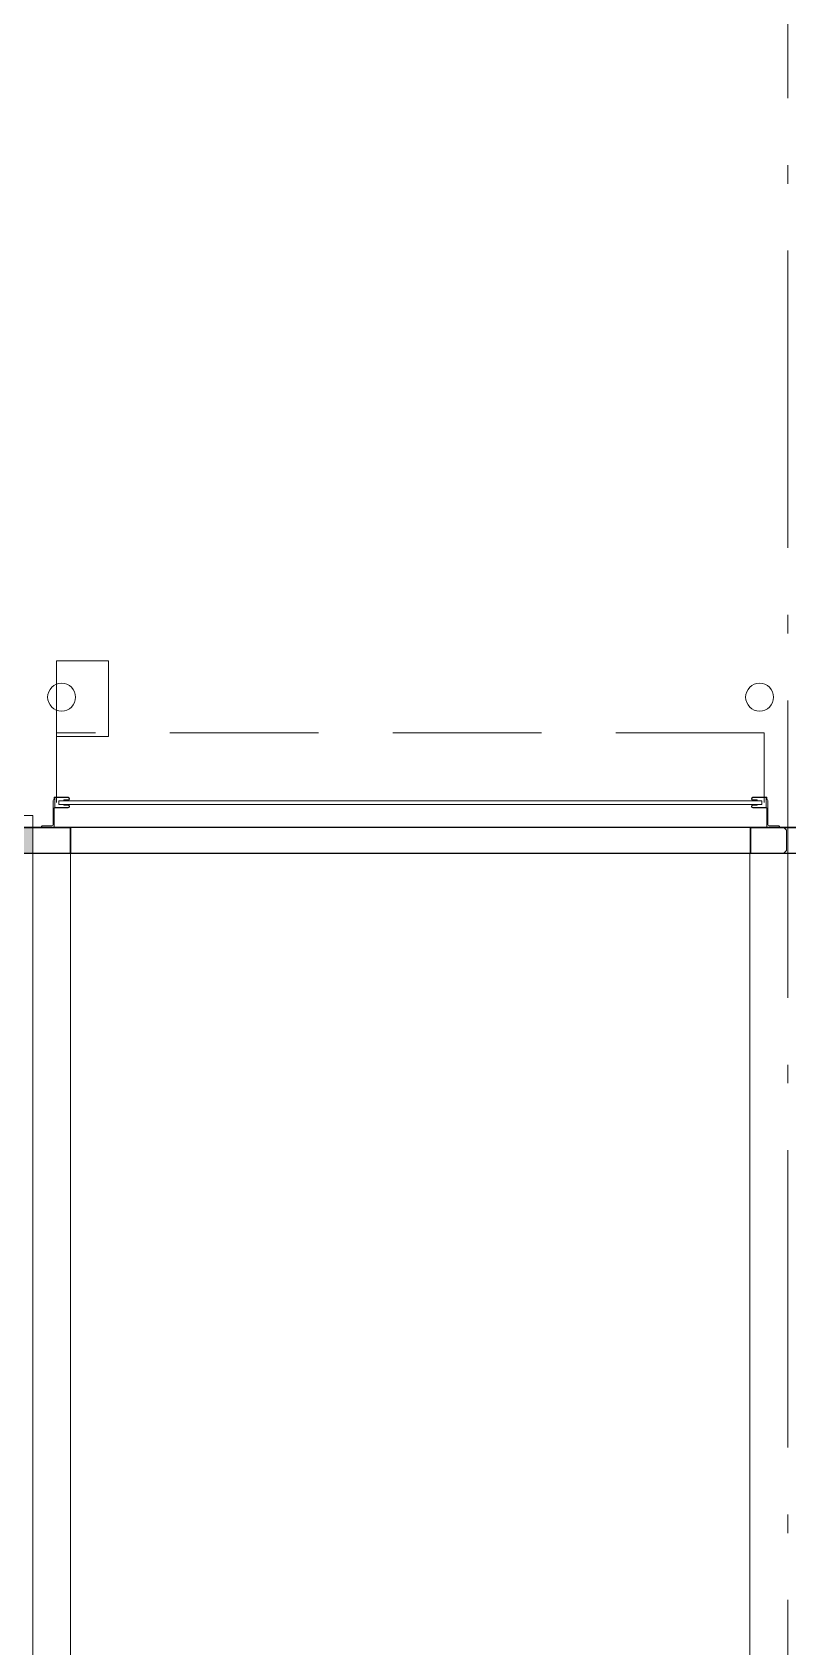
# Model space of a CAD drawing. Header units: metres. Extents: x -55 to 260, y -121 to 64.
# Drawn here: x 166.62 to 170.69, y -65.23 to -56.54 of the extents above; entities that cross this region are included whole.
import ezdxf

# ---------------------------------------------------------------- set-up
doc = ezdxf.new("R2010")
doc.units = ezdxf.units.M
doc.linetypes.add('01_Grid', pattern=[2.32, 1.6, -0.36, 0, -0.36])
doc.linetypes.add('04_Proyection', pattern=[1.2, 0.8, -0.4])
for name, color, linetype, lineweight in [('0-1', 7, 'Continuous', 5), ('03EJES-1', 1, '01_Grid', 5), ('06MUR-1', 253, 'Continuous', 5), ('06MUR-2', 53, 'Continuous', 25), ('06MUREXT-1', 9, 'Continuous', 15), ('06MUREXT-2', 133, 'Continuous', 5), ('11PUER-1', 253, 'Continuous', 5), ('11PUER-3', 133, '04_Proyection', 5), ('17EQAGUA-1', 253, 'Continuous', 5), ('46BANQ-1', 253, 'Continuous', 5), ('70LINEA-1', 254, 'Continuous', 5), ('70LINEA-3', 213, 'Continuous', 9), ('70LINEA-4', 253, '04_Proyection', 5), ('70LINEA-5', 43, 'Continuous', 13), ('70LINEA_0_25-1', 9, 'Continuous', 15)]:
    doc.layers.add(name, color=color, linetype=linetype, lineweight=lineweight)
pattern_1 = [(50, (0, 0), (2.914806, -0.25534), [0.3048, -3.353]), (355, (0, 0), (-0.5639, 3.05678), [0.24384, -2.682]), (100.451, (0.243, -0.0213), (2.35075, 2.801895), [0.25904, -2.849]), (46.184, (0, 0.8128), (4.336665, -0.672795), [0.4572, -5.029]), (96.636, (0.3614, 0.7567), (3.798005, 3.95842), [0.38856, -4.274]), (351.184, (0, 0.813), (3.79858, 3.95859), [0.36576, -4.023]), (21, (0.4064, 0.6096), (2.425556, -1.63645), [0.3048, -3.353]), (326, (0.4064, 0.6096), (0.98876, 2.946903), [0.24384, -2.682]), (71.451, (0.6086, 0.4733), (3.414398, 1.310927), [0.25904, -2.849]), (37.5, (0, 0), (0.049559, 1.352701), [0.13411, -2.516, 0.13411, -2.589, -2.692]), (37.5, (0, 0), (0.049559, 1.352701), [-5.373, 0.13411, -2.558]), (7.5, (0, 0), (1.068881, 1.603233), [0.13411, -1.418, 0.13411, -2.455, -1.026]), (7.5, (0, 0), (1.068881, 1.603233), [-4.141, 0.13411, -0.89205]), (327.5, (-0.9063, 0), (2.1693145, -0.091976), [0.13411, -0.88189, 0.13411, -3.036, -4.206]), (327.5, (-0.9063, 0), (2.1693145, -0.091976), [-4.186, 0.13411, -4.072]), (317.5, (-1.313, 0), (2.370307, 0.40642), [0.13411, -1.187, 0.13411, -1.971, -2.987]), (317.5, (-1.313, 0), (2.370307, 0.40642), [-3.426, 0.13411, -2.853])]

# ---------------------------------------------------------------- blocks, each defined once
blk = doc.blocks.new('Roll Up - 12_x14_-7620177-A1 _ A700')
at = {"layer": '11PUER-1'}
for p, q in [((-0.2413, 0.139), (-0.3112, 0.139)), ((-0.3067, 0.1326), (-0.254, 0.1326)), ((-0.2476, 0.1263), (-0.2476, -0.0049)), ((-0.2413, 0.0355), (-0.2413, 0.139)), ((3.664, 0.139), (3.5941, 0.139)), ((3.5941, 0.139), (3.5941, 0.0355)), ((3.6004, -0.0049), (3.6004, 0.1263)), ((3.6068, 0.1326), (3.6595, 0.1326)), ((-0.1671, 0.0355), (-0.2413, 0.0355)), ((-0.2389, -0.0198), (-0.2389, 0.0331)), ((-0.2389, 0.0331), (-0.1671, 0.0331)), ((-0.1671, 0.0212), (-0.1893, 0.0212)), ((-0.1893, 0.0212), (-0.1893, 0.0189)), ((-0.1893, 0.0189), (-0.1893, 0.0212)), ((-0.1893, 0.0212), (-0.1671, 0.0212)), ((-0.1893, 0.0189), (-0.1671, 0.0189)), ((-0.1671, 0.0189), (-0.1893, 0.0189)), ((3.5941, 0.0355), (3.5199, 0.0355)), ((3.5199, 0.0331), (3.5917, 0.0331)), ((3.5421, 0.0212), (3.5199, 0.0212)), ((3.5199, 0.0212), (3.5421, 0.0212)), ((3.5199, 0.0189), (3.5421, 0.0189)), ((3.5421, 0.0189), (3.5199, 0.0189)), ((3.5421, 0.0189), (3.5421, 0.0212)), ((3.5421, 0.0212), (3.5421, 0.0189)), ((3.5917, 0.0331), (3.5917, -0.0198)), ((-0.2413, -0.0103), (-0.2413, -0.0222)), ((-0.2413, -0.0222), (-0.2413, -0.0103)), ((-0.2413, -0.0222), (-0.1671, -0.0222)), ((-0.1671, -0.0198), (-0.2389, -0.0198)), ((-0.1671, -0.0055), (-0.1893, -0.0055)), ((-0.1893, -0.0055), (-0.1893, -0.0079)), ((-0.1893, -0.0079), (-0.1893, -0.0055)), ((-0.1893, -0.0055), (-0.1671, -0.0055)), ((-0.1893, -0.0079), (-0.1671, -0.0079)), ((-0.1671, -0.0079), (-0.1893, -0.0079)), ((3.5421, -0.0055), (3.5199, -0.0055)), ((3.5199, -0.0055), (3.5421, -0.0055)), ((3.5199, -0.0079), (3.5421, -0.0079)), ((3.5421, -0.0079), (3.5199, -0.0079)), ((3.5917, -0.0198), (3.5199, -0.0198)), ((3.5199, -0.0222), (3.5941, -0.0222)), ((3.5421, -0.0079), (3.5421, -0.0055)), ((3.5421, -0.0055), (3.5421, -0.0079)), ((3.5941, -0.0222), (3.5941, -0.0103)), ((3.5941, -0.0103), (3.5941, -0.0222))]:
    blk.add_line(p, q, dxfattribs=at)
for centre, radius, start, end in [((-0.3051, 0.1385), 0.00608, 175.47308, 255.03502), ((-0.254, 0.1263), 0.00636, 0, 90), ((-0.254, 0.1263), 0.00636, 0, 90), ((3.6068, 0.1263), 0.00636, 90, 180), ((3.6068, 0.1263), 0.00636, 90, 180), ((3.6579, 0.1385), 0.00608, 284.96498, 4.52692), ((-0.1671, 0.0272), 0.00833, 270, 90), ((-0.1671, 0.0272), 0.00833, 270, 90), ((-0.1671, 0.0272), 0.00595, 270, 90), ((-0.1671, 0.0272), 0.00595, 270, 90), ((3.5199, 0.0272), 0.00833, 90, 270), ((3.5199, 0.0272), 0.00833, 90, 270), ((3.5199, 0.0272), 0.00595, 90, 270), ((3.5199, 0.0272), 0.00595, 90, 270), ((-0.2413, -0.0038), 0.00642, 189.18017, 270), ((-0.1671, -0.0138), 0.00833, 270, 90), ((-0.1671, -0.0138), 0.00833, 270, 90), ((-0.1671, -0.0138), 0.00595, 270, 90), ((-0.1671, -0.0138), 0.00595, 270, 90), ((3.5199, -0.0138), 0.00833, 90, 270), ((3.5199, -0.0138), 0.00833, 90, 270), ((3.5199, -0.0138), 0.00595, 90, 270), ((3.5199, -0.0138), 0.00595, 90, 270), ((3.5941, -0.0038), 0.00642, 270, 350.81983)]:
    blk.add_arc(centre, radius, start, end, dxfattribs=at)
at = {"layer": '11PUER-3'}
for p, q in [((-0.1524, 0.2807), (3.5052, 0.2807)), ((-0.1524, 0.139), (3.5052, 0.139))]:
    blk.add_line(p, q, dxfattribs=at)
at = {"layer": '70LINEA-4'}
for p, q in [((-0.2286, 0.0067), (-0.2286, -0.369)), ((3.5814, -0.369), (3.5814, 0.0067)), ((-0.2286, -0.369), (3.5814, -0.369)), ((3.302, -0.349), (3.302, -0.7554)), ((3.5814, -0.349), (3.302, -0.349)), ((3.5814, -0.7554), (3.5814, -0.349)), ((3.302, -0.7554), (3.5814, -0.7554))]:
    blk.add_line(p, q, dxfattribs=at)
at = {"layer": '70LINEA-5'}
for p, q in [((3.5691, 0.0166), (-0.2159, 0.0166)), ((-0.2159, 0.0166), (-0.2159, -0.0032)), ((3.5691, -0.0032), (3.5691, 0.0166)), ((-0.2159, -0.0032), (3.5691, -0.0032))]:
    blk.add_line(p, q, dxfattribs=at)
blk = doc.blocks.new('Site - Round Bollard - 0_15m Diameter-V2-A1 _ A700')
at = {"layer": '17EQAGUA-1'}
for start, end in [(360, 180), (360, 180), (180, 360), (180, 0)]:
    blk.add_arc((0.0012, -0.075), 0.075, start, end, dxfattribs=at)
blk = doc.blocks.new('22011_AR_rvt-1-A1 _ A700')
at = {"layer": '06MUR-1'}
h = blk.add_hatch(dxfattribs=at)
h.set_pattern_fill('FP_1', color=256, style=0, pattern_type=2)
h.set_pattern_definition(pattern_1)
h.paths.add_polyline_path([(158.334, -60.959), (159.1564, -60.959), (159.1564, -60.8193), (157.8356, -60.8193), (157.8356, -60.959)])
h.paths.add_polyline_path([(161.8996, -60.959), (163.2194, -60.959), (163.2194, -60.8193), (161.8996, -60.8193), (161.8996, -60.8247)])
h.paths.add_polyline_path([(166.624, -60.959), (166.624, -60.8193), (165.9646, -60.8193), (165.9646, -60.959), (166.0372, -60.959)])
h.paths.add_polyline_path([(151.0284, -60.959), (151.0284, -60.8193), (149.7076, -60.8193), (149.7076, -60.959)])
h.paths.add_polyline_path([(145.6436, -60.959), (146.9644, -60.959), (146.9644, -60.8193), (145.6436, -60.8193), (145.6436, -60.891)])
h.paths.add_polyline_path([(153.7716, -60.959), (155.0924, -60.959), (155.0924, -60.8193), (153.7716, -60.8193), (153.7716, -60.8578)])
h.paths.add_polyline_path([(142.9004, -60.959), (142.9004, -60.8193), (141.5796, -60.8193), (141.5796, -60.959)])
h.paths.add_polyline_path([(137.5156, -60.959), (138.8364, -60.959), (138.8364, -60.8193), (137.5156, -60.8193), (137.5156, -60.9241)])
h.paths.add_polyline_path([(130.6027, -60.959), (130.7084, -60.959), (130.7084, -60.8193), (128.6542, -60.8193), (128.6542, -60.959), (129.062, -60.959)])
h.paths.add_polyline_path([(133.4516, -60.959), (134.7724, -60.959), (134.7724, -60.8193), (133.4516, -60.8193), (133.4516, -60.9407)])
h.paths.add_polyline_path([(127.3778, -60.959), (127.3778, -60.8193), (125.3236, -60.8229), (125.3236, -60.959), (125.9808, -60.959)])
h.paths.add_polyline_path([(117.1956, -60.959), (118.5164, -60.959), (118.5164, -60.8193), (117.1956, -60.8193), (117.1956, -60.9409)])
h.paths.add_polyline_path([(122.5804, -60.959), (122.5804, -60.8193), (121.2596, -60.8193), (121.2596, -60.959), (121.3589, -60.959)])
h.paths.add_polyline_path([(114.4524, -60.959), (114.4524, -60.8193), (113.1316, -60.8193), (113.1316, -60.959)])
h.paths.add_polyline_path([(109.0676, -60.959), (110.3884, -60.959), (110.3884, -60.8193), (109.0676, -60.8193), (109.0676, -60.9265)])
h.paths.add_polyline_path([(105.0036, -60.959), (106.3244, -60.959), (106.3244, -60.8193), (105.0036, -60.8193), (105.0036, -60.9193)])
h.paths.add_polyline_path([(100.9396, -60.959), (102.2604, -60.959), (102.2604, -60.8193), (100.9396, -60.8193), (100.9396, -60.9121)])
h.paths.add_polyline_path([(98.1964, -60.959), (98.1964, -60.8193), (96.8756, -60.8193), (96.8756, -60.959)])
h.paths.add_polyline_path([(90.0684, -60.959), (90.0684, -60.8193), (88.7476, -60.8193), (88.7476, -60.959), (89.0056, -60.959)])
h.paths.add_polyline_path([(93.6275, -60.959), (94.1324, -60.959), (94.1324, -60.8193), (92.8116, -60.8193), (92.8116, -60.959)])
h.paths.add_polyline_path([(85.9244, -60.959), (86.0044, -60.959), (86.0044, -60.8193), (85.1408, -60.8193), (85.1408, -60.959)])
h.paths.add_polyline_path([(80.6196, -60.959), (81.4832, -60.959), (81.4832, -60.8193), (80.6196, -60.8193), (80.6196, -60.9198)])
h.paths.add_polyline_path([(77.8764, -60.959), (77.8764, -60.8193), (75.8222, -60.8193), (75.8222, -60.959), (76.6806, -60.959)])
h.paths.add_polyline_path([(69.7484, -60.959), (69.7484, -60.8193), (68.4276, -60.8193), (68.4276, -60.959)])
h.paths.add_polyline_path([(74.5458, -60.959), (74.5458, -60.8193), (72.4916, -60.8193), (72.4916, -60.959), (73.5993, -60.959)])
h.paths.add_polyline_path([(61.2743, -60.959), (61.6204, -60.959), (61.6204, -60.8193), (60.2996, -60.8193), (60.2996, -60.959)])
h.paths.add_polyline_path([(56.2356, -60.959), (57.5564, -60.959), (57.5564, -60.8193), (56.2356, -60.8193), (56.2356, -60.9126)])
h.paths.add_polyline_path([(64.3636, -60.959), (65.6844, -60.959), (65.6844, -60.8193), (64.3636, -60.8193), (64.3636, -60.9022)])
h.paths.add_polyline_path([(49.4284, -60.959), (49.4284, -60.8193), (48.1076, -60.8193), (48.1076, -60.959), (48.9492, -60.959)])
h.paths.add_polyline_path([(44.0436, -60.959), (45.3644, -60.959), (45.3644, -60.8193), (44.0436, -60.8193), (44.0436, -60.9282)])
h.paths.add_polyline_path([(52.1716, -60.959), (53.4924, -60.959), (53.4924, -60.8193), (52.1716, -60.8193), (52.1716, -60.9178)])
h.paths.add_polyline_path([(41.3004, -60.959), (41.3004, -60.8193), (39.9796, -60.8193), (39.9796, -60.959), (41.2461, -60.959)])
h.paths.add_polyline_path([(31.8516, -60.959), (33.1724, -60.959), (33.1724, -60.8193), (31.8516, -60.8193), (31.8516, -60.9438)])
h.paths.add_polyline_path([(36.6242, -60.959), (37.2364, -60.959), (37.2364, -60.8193), (35.9156, -60.8193), (35.9156, -60.959)])
h.paths.add_polyline_path([(28.921, -60.959), (29.1084, -60.959), (29.1084, -60.8193), (27.7876, -60.8193), (27.7876, -60.959)])
h.paths.add_polyline_path([(19.6772, -60.959), (20.9804, -60.9577), (20.9804, -60.8193), (19.6606, -60.8193), (19.6606, -60.959)])
h.paths.add_polyline_path([(24.2991, -60.959), (25.0444, -60.959), (25.0444, -60.8193), (23.7236, -60.8193), (23.7236, -60.959)])
h.paths.add_polyline_path([(16.9154, -60.959), (16.9154, -60.8193), (16.256, -60.8193), (16.256, -60.959), (16.596, -60.959)])
h = blk.add_hatch(dxfattribs=at)
h.set_pattern_fill('FP_1', color=256, style=0, pattern_type=2)
h.set_pattern_definition(pattern_1)
h.paths.add_polyline_path([(192.8522, -60.959), (192.8522, -60.9028), (192.8839, -60.9028), (192.8839, -60.959), (193.5062, -60.959), (193.5062, -60.9028), (193.538, -60.9028), (193.538, -60.959), (194.9303, -60.959), (194.9303, -60.8193), (174.3742, -60.8193), (174.3742, -60.959), (192.2279, -60.959)])
h.paths.add_polyline_path([(170.7906, -60.959), (173.0978, -60.959), (173.0978, -60.8193), (170.4868, -60.8193), (170.4868, -60.959), (170.6591, -60.959)])
h.paths.add_polyline_path([(166.8272, -60.959), (166.8272, -60.8193), (166.624, -60.8193), (166.624, -60.959), (166.8075, -60.959)])
h = blk.add_hatch(dxfattribs=at)
h.set_pattern_fill('FP_1', color=256, style=0, pattern_type=2)
h.set_pattern_definition(pattern_1)
h.paths.add_polyline_path([(170.4858, -60.96), (170.4868, -60.959), (170.4858, -60.8183)])
h.paths.add_polyline_path([(166.8282, -60.96), (166.8272, -60.959), (166.8075, -60.96)])
h = blk.add_hatch(dxfattribs=at)
h.set_pattern_fill('FP_1', color=256, style=0, pattern_type=2)
h.set_pattern_definition(pattern_1)
h.paths.add_polyline_path([(194.9303, -60.8193), (194.9303, -60.8183), (193.7685, -60.8193)])
h.paths.add_polyline_path([(166.8272, -60.8193), (166.8272, -60.8183), (166.8075, -60.8193)])
at = {"layer": '06MUR-2'}
for p, q in [((165.9646, -60.8193), (166.624, -60.8193)), ((166.624, -60.8193), (166.8272, -60.8193)), ((166.8272, -60.8193), (166.8272, -60.8183)), ((166.8272, -60.959), (166.8272, -60.8193)), ((170.4868, -60.8183), (170.4868, -60.8193)), ((170.4868, -60.8193), (170.4868, -60.959)), ((170.4868, -60.8193), (170.7906, -60.8193)), ((165.9646, -60.959), (166.624, -60.959)), ((166.624, -60.959), (166.8272, -60.959)), ((170.4868, -60.959), (170.7906, -60.959))]:
    blk.add_line(p, q, dxfattribs=at)
at = {"layer": '06MUREXT-1'}
for p, q in [((166.624, -60.8183), (166.1224, -60.8183)), ((166.6695, -60.8183), (166.624, -60.8183)), ((166.8282, -60.8183), (166.7393, -60.8183)), ((166.8282, -60.96), (166.8282, -60.8183)), ((170.5747, -60.8183), (170.4858, -60.8183)), ((170.4858, -60.8183), (170.4858, -60.96)), ((173.0988, -60.8183), (170.6446, -60.8183)), ((166.243, -60.96), (166.624, -60.96)), ((166.624, -60.96), (166.8282, -60.96)), ((170.4858, -60.96), (173.0988, -60.96))]:
    blk.add_line(p, q, dxfattribs=at)
at = {"layer": '06MUREXT-2'}
for p, q in [((166.8282, -60.8183), (170.4858, -60.8183)), ((166.624, -75.9596), (166.624, -60.96)), ((166.8272, -60.96), (166.8272, -75.9596)), ((170.4848, -60.96), (166.8282, -60.96)), ((170.4848, -75.9596), (170.4848, -60.96))]:
    blk.add_line(p, q, dxfattribs=at)
at = {"layer": '46BANQ-1'}
for p, q in [((166.8272, -60.8183), (170.4868, -60.8183)), ((166.8282, -60.96), (170.4848, -60.96))]:
    blk.add_line(p, q, dxfattribs=at)
at = {"layer": '70LINEA-1'}
for p, q in [((166.0588, -60.7558), (166.624, -60.7558)), ((166.624, -60.7558), (166.624, -60.8183))]:
    blk.add_line(p, q, dxfattribs=at)
at = {"layer": '70LINEA-3'}
for p, q in [((166.8282, -60.8183), (170.4858, -60.8183)), ((166.8282, -60.8193), (170.4858, -60.8193)), ((170.4858, -60.8193), (166.8282, -60.8193)), ((170.4858, -60.959), (166.8282, -60.959)), ((166.8282, -60.959), (170.4858, -60.959)), ((170.4848, -60.96), (166.8282, -60.96))]:
    blk.add_line(p, q, dxfattribs=at)
at = {"layer": '70LINEA_0_25-1'}
for p, q in [((166.8282, -60.8193), (166.624, -60.8193)), ((166.624, -60.8193), (166.624, -60.959)), ((166.6695, -60.8183), (166.6457, -60.8183)), ((166.6457, -60.8183), (166.6457, -60.8193)), ((166.6457, -60.8193), (166.8282, -60.8193)), ((166.8282, -60.8183), (166.7393, -60.8183)), ((166.8282, -60.8193), (166.8282, -60.8183)), ((166.8282, -60.959), (166.8282, -60.8193)), ((170.5747, -60.8183), (170.4858, -60.8183)), ((170.4858, -60.8183), (170.4858, -60.8193)), ((170.6663, -60.8193), (170.4858, -60.8193)), ((170.4858, -60.8193), (170.4858, -60.959)), ((170.4858, -60.8193), (170.6663, -60.8193)), ((170.6663, -60.8183), (170.6446, -60.8183)), ((170.6663, -60.8193), (170.6663, -60.8183)), ((170.6816, -60.8346), (170.6663, -60.8193)), ((170.6816, -60.9437), (170.6816, -60.8346)), ((166.624, -60.959), (166.8282, -60.959)), ((166.8282, -60.959), (166.6457, -60.959)), ((166.6457, -60.959), (166.6457, -60.96)), ((166.6457, -60.96), (166.8282, -60.96)), ((166.8282, -60.96), (166.8282, -60.959)), ((170.4858, -60.959), (170.6663, -60.959)), ((170.6663, -60.959), (170.4858, -60.959)), ((170.4858, -60.959), (170.4858, -60.96)), ((170.4858, -60.96), (170.6663, -60.96)), ((170.6663, -60.959), (170.6816, -60.9437)), ((170.6663, -60.96), (170.6663, -60.959))]:
    blk.add_line(p, q, dxfattribs=at)
at = {"layer": '11PUER-1', "rotation": 180}
blk.add_blockref('Roll Up - 12_x14_-7620177-A1 _ A700', (170.3334, -60.6793), dxfattribs=at)
at = {"layer": '17EQAGUA-1'}
for p in [(166.7774, -60.0438), (170.5352, -60.0438)]:
    blk.add_blockref('Site - Round Bollard - 0_15m Diameter-V2-A1 _ A700', p, dxfattribs=at)
blk = doc.blocks.new('Roll Up - 12_x14_-V400-A1 _ A700')
at = {"layer": '11PUER-1'}
for p, q in [((-0.2413, 0.139), (-0.3112, 0.139)), ((-0.3067, 0.1326), (-0.254, 0.1326)), ((-0.2476, 0.1263), (-0.2476, -0.0049)), ((-0.2413, 0.0355), (-0.2413, 0.139)), ((3.664, 0.139), (3.5941, 0.139)), ((3.5941, 0.139), (3.5941, 0.0355)), ((3.6004, -0.0049), (3.6004, 0.1263)), ((3.6068, 0.1326), (3.6595, 0.1326)), ((-0.1671, 0.0355), (-0.2413, 0.0355)), ((-0.2389, -0.0198), (-0.2389, 0.0331)), ((-0.2389, 0.0331), (-0.1671, 0.0331)), ((-0.1671, 0.0212), (-0.1893, 0.0212)), ((-0.1893, 0.0212), (-0.1893, 0.0189)), ((-0.1893, 0.0189), (-0.1893, 0.0212)), ((-0.1893, 0.0212), (-0.1671, 0.0212)), ((-0.1893, 0.0189), (-0.1671, 0.0189)), ((-0.1671, 0.0189), (-0.1893, 0.0189)), ((3.5941, 0.0355), (3.5199, 0.0355)), ((3.5199, 0.0331), (3.5917, 0.0331)), ((3.5421, 0.0212), (3.5199, 0.0212)), ((3.5199, 0.0212), (3.5421, 0.0212)), ((3.5199, 0.0189), (3.5421, 0.0189)), ((3.5421, 0.0189), (3.5199, 0.0189)), ((3.5421, 0.0189), (3.5421, 0.0212)), ((3.5421, 0.0212), (3.5421, 0.0189)), ((3.5917, 0.0331), (3.5917, -0.0198)), ((-0.2413, -0.0103), (-0.2413, -0.0222)), ((-0.2413, -0.0222), (-0.2413, -0.0103)), ((-0.2413, -0.0222), (-0.1671, -0.0222)), ((-0.1671, -0.0198), (-0.2389, -0.0198)), ((-0.1671, -0.0055), (-0.1893, -0.0055)), ((-0.1893, -0.0055), (-0.1893, -0.0079)), ((-0.1893, -0.0079), (-0.1893, -0.0055)), ((-0.1893, -0.0055), (-0.1671, -0.0055)), ((-0.1893, -0.0079), (-0.1671, -0.0079)), ((-0.1671, -0.0079), (-0.1893, -0.0079)), ((3.5421, -0.0055), (3.5199, -0.0055)), ((3.5199, -0.0055), (3.5421, -0.0055)), ((3.5199, -0.0079), (3.5421, -0.0079)), ((3.5421, -0.0079), (3.5199, -0.0079)), ((3.5917, -0.0198), (3.5199, -0.0198)), ((3.5199, -0.0222), (3.5941, -0.0222)), ((3.5421, -0.0079), (3.5421, -0.0055)), ((3.5421, -0.0055), (3.5421, -0.0079)), ((3.5941, -0.0222), (3.5941, -0.0103)), ((3.5941, -0.0103), (3.5941, -0.0222))]:
    blk.add_line(p, q, dxfattribs=at)
for centre, radius, start, end in [((-0.3051, 0.1385), 0.00608, 175.47308, 255.03502), ((-0.254, 0.1263), 0.00636, 0, 90), ((-0.254, 0.1263), 0.00636, 0, 90), ((3.6068, 0.1263), 0.00636, 90, 180), ((3.6068, 0.1263), 0.00636, 90, 180), ((3.6579, 0.1385), 0.00608, 284.96498, 4.52692), ((-0.1671, 0.0272), 0.00833, 270, 90), ((-0.1671, 0.0272), 0.00833, 270, 90), ((-0.1671, 0.0272), 0.00595, 270, 90), ((-0.1671, 0.0272), 0.00595, 270, 90), ((3.5199, 0.0272), 0.00833, 90, 270), ((3.5199, 0.0272), 0.00833, 90, 270), ((3.5199, 0.0272), 0.00595, 90, 270), ((3.5199, 0.0272), 0.00595, 90, 270), ((-0.2413, -0.0038), 0.00642, 189.18017, 270), ((-0.1671, -0.0138), 0.00833, 270, 90), ((-0.1671, -0.0138), 0.00833, 270, 90), ((-0.1671, -0.0138), 0.00595, 270, 90), ((-0.1671, -0.0138), 0.00595, 270, 90), ((3.5199, -0.0138), 0.00833, 90, 270), ((3.5199, -0.0138), 0.00833, 90, 270), ((3.5199, -0.0138), 0.00595, 90, 270), ((3.5199, -0.0138), 0.00595, 90, 270), ((3.5941, -0.0038), 0.00642, 270, 350.81983)]:
    blk.add_arc(centre, radius, start, end, dxfattribs=at)
at = {"layer": '11PUER-3'}
for p, q in [((-0.1524, 0.2807), (3.5052, 0.2807)), ((-0.1524, 0.139), (3.5052, 0.139))]:
    blk.add_line(p, q, dxfattribs=at)
at = {"layer": '70LINEA-4'}
for p, q in [((-0.2286, 0.0067), (-0.2286, -0.369)), ((3.5814, -0.369), (3.5814, 0.0067)), ((-0.2286, -0.369), (3.5814, -0.369)), ((3.302, -0.349), (3.302, -0.7554)), ((3.5814, -0.349), (3.302, -0.349)), ((3.5814, -0.7554), (3.5814, -0.349)), ((3.302, -0.7554), (3.5814, -0.7554))]:
    blk.add_line(p, q, dxfattribs=at)
at = {"layer": '70LINEA-5'}
for p, q in [((3.5691, 0.0166), (-0.2159, 0.0166)), ((-0.2159, 0.0166), (-0.2159, -0.0032)), ((3.5691, -0.0032), (3.5691, 0.0166)), ((-0.2159, -0.0032), (3.5691, -0.0032))]:
    blk.add_line(p, q, dxfattribs=at)
blk = doc.blocks.new('22011_AR_rvt-2-A1 _ A700')
at = {"layer": '06MUR-1'}
h = blk.add_hatch(dxfattribs=at)
h.set_pattern_fill('FP_1', color=256, style=0, pattern_type=2)
h.set_pattern_definition(pattern_1)
h.paths.add_polyline_path([(157.8356, -60.959), (159.1564, -60.959), (159.1564, -60.8193), (157.8356, -60.8193), (157.8356, -60.8413)])
h.paths.add_polyline_path([(161.8996, -60.959), (163.2194, -60.959), (163.2194, -60.8193), (161.8996, -60.8193), (161.8996, -60.8247)])
h.paths.add_polyline_path([(166.624, -60.959), (166.624, -60.8193), (165.9646, -60.8193), (165.9646, -60.959), (166.0372, -60.959)])
h.paths.add_polyline_path([(151.0284, -60.959), (151.0284, -60.8193), (149.7076, -60.8193), (149.7076, -60.959)])
h.paths.add_polyline_path([(145.6436, -60.959), (146.9644, -60.959), (146.9644, -60.8193), (145.6436, -60.8193), (145.6436, -60.891)])
h.paths.add_polyline_path([(153.7716, -60.959), (155.0924, -60.959), (155.0924, -60.8193), (153.7716, -60.8193), (153.7716, -60.8578)])
h.paths.add_polyline_path([(141.5796, -60.959), (142.9004, -60.959), (142.9004, -60.8193), (141.5796, -60.8193), (141.5796, -60.9075)])
h.paths.add_polyline_path([(137.5156, -60.959), (138.8364, -60.959), (138.8364, -60.8193), (137.5156, -60.8193), (137.5156, -60.9241)])
h.paths.add_polyline_path([(133.4516, -60.959), (134.7724, -60.959), (134.7724, -60.8193), (133.4516, -60.8193), (133.4516, -60.9407)])
h.paths.add_polyline_path([(125.9808, -60.959), (127.3778, -60.959), (127.3778, -60.8193), (125.3236, -60.8229), (125.3236, -60.959)])
h.paths.add_polyline_path([(130.7084, -60.959), (130.7084, -60.8193), (128.6542, -60.8193), (128.6542, -60.959), (130.6027, -60.959)])
h.paths.add_polyline_path([(121.2596, -60.959), (122.5804, -60.959), (122.5804, -60.8193), (121.2596, -60.8193), (121.2596, -60.9481)])
h.paths.add_polyline_path([(118.5164, -60.959), (118.5164, -60.8193), (117.1956, -60.8193), (117.1956, -60.959)])
h.paths.add_polyline_path([(105.0036, -60.959), (106.3244, -60.959), (106.3244, -60.8193), (105.0036, -60.8193), (105.0036, -60.9193)])
h.paths.add_polyline_path([(110.3884, -60.959), (110.3884, -60.8193), (109.0676, -60.8193), (109.0676, -60.959)])
h.paths.add_polyline_path([(114.4524, -60.959), (114.4524, -60.8193), (113.1316, -60.8193), (113.1316, -60.959)])
h.paths.add_polyline_path([(94.1324, -60.959), (94.1324, -60.8193), (92.8116, -60.8193), (92.8116, -60.959), (93.6275, -60.959)])
h.paths.add_polyline_path([(98.1964, -60.959), (98.1964, -60.8193), (96.8756, -60.8193), (96.8756, -60.959)])
h.paths.add_polyline_path([(102.2604, -60.959), (102.2604, -60.8193), (100.9396, -60.8193), (100.9396, -60.959)])
h.paths.add_polyline_path([(86.0044, -60.959), (86.0044, -60.8193), (85.1408, -60.8193), (85.1408, -60.959), (85.9244, -60.959)])
h.paths.add_polyline_path([(90.0684, -60.959), (90.0684, -60.8193), (88.7476, -60.8193), (88.7476, -60.959), (89.0056, -60.959)])
h.paths.add_polyline_path([(81.4832, -60.959), (81.4832, -60.8193), (80.6196, -60.8193), (80.6196, -60.959)])
h.paths.add_polyline_path([(73.5993, -60.959), (74.5458, -60.959), (74.5458, -60.8193), (72.4916, -60.8193), (72.4916, -60.959)])
h.paths.add_polyline_path([(69.7484, -60.959), (69.7484, -60.8193), (68.4276, -60.8193), (68.4276, -60.959)])
h.paths.add_polyline_path([(77.8764, -60.959), (77.8764, -60.8193), (75.8222, -60.8193), (75.8222, -60.959), (76.6806, -60.959)])
h.paths.add_polyline_path([(65.6844, -60.959), (65.6844, -60.8193), (64.3636, -60.8193), (64.3636, -60.959)])
h.paths.add_polyline_path([(61.6204, -60.959), (61.6204, -60.8193), (60.2996, -60.8193), (60.2996, -60.959), (61.2743, -60.959)])
h.paths.add_polyline_path([(56.2356, -60.959), (57.5564, -60.959), (57.5564, -60.8193), (56.2356, -60.8193), (56.2356, -60.9126)])
h.paths.add_polyline_path([(52.1716, -60.959), (53.4924, -60.959), (53.4924, -60.8193), (52.1716, -60.8193), (52.1716, -60.9178)])
h.paths.add_polyline_path([(44.0436, -60.959), (45.3644, -60.959), (45.3644, -60.8193), (44.0436, -60.8193), (44.0436, -60.9282)])
h.paths.add_polyline_path([(49.4284, -60.959), (49.4284, -60.8193), (48.1076, -60.8193), (48.1076, -60.959), (48.9492, -60.959)])
h.paths.add_polyline_path([(41.3004, -60.959), (41.3004, -60.8193), (39.9796, -60.8193), (39.9796, -60.959), (41.2461, -60.959)])
h.paths.add_polyline_path([(33.1724, -60.959), (33.1724, -60.8193), (31.8516, -60.8193), (31.8516, -60.959)])
h.paths.add_polyline_path([(36.6242, -60.959), (37.2364, -60.959), (37.2364, -60.8193), (35.9156, -60.8193), (35.9156, -60.959)])
h.paths.add_polyline_path([(27.7876, -60.959), (29.1084, -60.959), (29.1084, -60.8193), (27.7876, -60.8193), (27.7876, -60.949)])
h.paths.add_polyline_path([(20.9804, -60.959), (20.9804, -60.8193), (19.6606, -60.8193), (19.6606, -60.959), (20.4475, -60.959)])
h.paths.add_polyline_path([(16.596, -60.959), (16.9154, -60.959), (16.9154, -60.8193), (16.256, -60.8193), (16.256, -60.959)])
h.paths.add_polyline_path([(25.0444, -60.959), (25.0444, -60.8193), (23.7236, -60.8193), (23.7236, -60.959), (24.2991, -60.959)])
h = blk.add_hatch(dxfattribs=at)
h.set_pattern_fill('FP_1', color=256, style=0, pattern_type=2)
h.set_pattern_definition(pattern_1)
h.paths.add_polyline_path([(193.5062, -60.959), (193.5062, -60.9028), (193.538, -60.9028), (193.538, -60.959), (194.9303, -60.959), (194.9303, -60.8193), (174.3742, -60.8193), (174.3742, -60.959), (192.8522, -60.959), (192.8522, -60.9028), (192.8839, -60.9028), (192.8839, -60.959)])
h.paths.add_polyline_path([(170.6591, -60.959), (173.0978, -60.959), (173.0978, -60.8193), (170.4868, -60.8193), (170.4868, -60.959)])
h.paths.add_polyline_path([(166.8272, -60.959), (166.8272, -60.8193), (166.624, -60.8193), (166.624, -60.959), (166.8075, -60.959)])
h = blk.add_hatch(dxfattribs=at)
h.set_pattern_fill('FP_1', color=256, style=0, pattern_type=2)
h.set_pattern_definition(pattern_1)
h.paths.add_polyline_path([(194.9303, -60.8193), (194.9303, -60.8183), (193.7685, -60.8193)])
h.paths.add_polyline_path([(166.8272, -60.8193), (166.8272, -60.8183), (166.8075, -60.8193)])
h = blk.add_hatch(dxfattribs=at)
h.set_pattern_fill('FP_1', color=256, style=0, pattern_type=2)
h.set_pattern_definition(pattern_1)
h.paths.add_polyline_path([(161.8996, -60.96), (163.2204, -60.96), (163.2194, -60.959), (161.8996, -60.959)])
h.paths.add_polyline_path([(166.624, -60.96), (166.624, -60.959), (165.9646, -60.959), (165.9636, -60.96), (166.243, -60.96)])
h.paths.add_polyline_path([(142.9004, -60.96), (142.9004, -60.959), (141.5796, -60.96)])
h.paths.add_polyline_path([(138.8364, -60.96), (138.8364, -60.959), (137.5156, -60.96)])
h.paths.add_polyline_path([(118.5164, -60.96), (118.5164, -60.959), (117.1956, -60.96)])
h.paths.add_polyline_path([(106.3244, -60.96), (106.3244, -60.959), (105.0036, -60.96)])
h.paths.add_polyline_path([(94.1324, -60.96), (94.1324, -60.959), (93.6275, -60.96)])
h.paths.add_polyline_path([(81.4832, -60.96), (81.4832, -60.959), (80.6196, -60.96)])
h.paths.add_polyline_path([(77.8764, -60.96), (77.8764, -60.959), (76.6806, -60.96)])
h.paths.add_polyline_path([(90.0684, -60.96), (90.0684, -60.959), (89.0056, -60.96)])
h.paths.add_polyline_path([(61.6204, -60.96), (61.6204, -60.959), (61.2743, -60.96)])
h.paths.add_polyline_path([(65.6844, -60.96), (65.6844, -60.959), (64.3636, -60.96)])
h.paths.add_polyline_path([(45.3644, -60.96), (45.3644, -60.959), (44.0436, -60.96)])
h.paths.add_polyline_path([(53.4924, -60.96), (53.4924, -60.959), (52.1716, -60.96)])
h.paths.add_polyline_path([(33.1724, -60.96), (33.1724, -60.959), (31.8516, -60.96)])
h.paths.add_polyline_path([(19.6772, -60.96), (19.6606, -60.959), (19.6596, -60.96)])
h.paths.add_polyline_path([(16.637, -60.96), (16.9164, -60.96), (16.9154, -60.959), (16.596, -60.96)])
h = blk.add_hatch(dxfattribs=at)
h.set_pattern_fill('FP_1', color=256, style=0, pattern_type=2)
h.set_pattern_definition(pattern_1)
h.paths.add_polyline_path([(192.8522, -60.96), (192.8522, -60.959), (192.7103, -60.96)])
h.paths.add_polyline_path([(193.5062, -60.96), (193.5062, -60.959), (192.8839, -60.96)])
h.paths.add_polyline_path([(194.9303, -60.96), (194.9303, -60.959), (194.5795, -60.96)])
h.paths.add_polyline_path([(173.0988, -60.96), (173.0978, -60.959), (170.4868, -60.959), (170.4858, -60.96), (172.1997, -60.96)])
h.paths.add_polyline_path([(166.8075, -60.96), (166.8282, -60.96), (166.8272, -60.959), (166.624, -60.96)])
at = {"layer": '06MUR-2'}
for p, q in [((165.9646, -60.8193), (166.624, -60.8193)), ((166.624, -60.8193), (166.8272, -60.8193)), ((166.8272, -60.8193), (166.8272, -60.8183)), ((166.8272, -60.959), (166.8272, -60.8193)), ((170.4868, -60.8183), (170.4868, -60.8193)), ((170.4868, -60.8193), (170.4868, -60.959)), ((170.4868, -60.8193), (170.7906, -60.8193)), ((165.9646, -60.959), (166.624, -60.959)), ((166.624, -60.959), (166.8272, -60.959)), ((170.4868, -60.959), (170.7906, -60.959))]:
    blk.add_line(p, q, dxfattribs=at)
at = {"layer": '06MUREXT-1'}
for p, q in [((166.624, -60.8183), (166.1224, -60.8183)), ((166.6695, -60.8183), (166.624, -60.8183)), ((166.8282, -60.8183), (166.7393, -60.8183)), ((166.8282, -60.96), (166.8282, -60.8183)), ((170.5747, -60.8183), (170.4858, -60.8183)), ((170.4858, -60.8183), (170.4858, -60.96)), ((173.0988, -60.8183), (170.6446, -60.8183)), ((166.243, -60.96), (166.624, -60.96)), ((166.624, -60.96), (166.8282, -60.96)), ((170.4858, -60.96), (173.0988, -60.96))]:
    blk.add_line(p, q, dxfattribs=at)
at = {"layer": '06MUREXT-2'}
for p, q in [((166.8282, -60.8183), (170.4858, -60.8183)), ((166.624, -75.9596), (166.624, -60.96)), ((166.8272, -60.96), (166.8272, -75.9596)), ((170.4848, -60.96), (166.8282, -60.96)), ((170.4848, -75.9596), (170.4848, -60.96))]:
    blk.add_line(p, q, dxfattribs=at)
at = {"layer": '46BANQ-1'}
for p, q in [((166.8272, -60.8183), (170.4868, -60.8183)), ((166.8282, -60.96), (170.4848, -60.96))]:
    blk.add_line(p, q, dxfattribs=at)
at = {"layer": '70LINEA-1'}
for p, q in [((166.0588, -60.7558), (166.624, -60.7558)), ((166.624, -60.7558), (166.624, -60.8183))]:
    blk.add_line(p, q, dxfattribs=at)
at = {"layer": '70LINEA-3'}
for p, q in [((166.8282, -60.8183), (170.4858, -60.8183)), ((166.8282, -60.8193), (170.4858, -60.8193)), ((170.4858, -60.8193), (166.8282, -60.8193)), ((170.4858, -60.959), (166.8282, -60.959)), ((166.8282, -60.959), (170.4858, -60.959)), ((170.4848, -60.96), (166.8282, -60.96))]:
    blk.add_line(p, q, dxfattribs=at)
at = {"layer": '70LINEA_0_25-1'}
for p, q in [((166.8282, -60.8193), (166.624, -60.8193)), ((166.624, -60.8193), (166.624, -60.959)), ((166.6695, -60.8183), (166.6457, -60.8183)), ((166.6457, -60.8183), (166.6457, -60.8193)), ((166.6457, -60.8193), (166.8282, -60.8193)), ((166.8282, -60.8183), (166.7393, -60.8183)), ((166.8282, -60.8193), (166.8282, -60.8183)), ((166.8282, -60.959), (166.8282, -60.8193)), ((170.5747, -60.8183), (170.4858, -60.8183)), ((170.4858, -60.8183), (170.4858, -60.8193)), ((170.6663, -60.8193), (170.4858, -60.8193)), ((170.4858, -60.8193), (170.4858, -60.959)), ((170.4858, -60.8193), (170.6663, -60.8193)), ((170.6663, -60.8183), (170.6446, -60.8183)), ((170.6663, -60.8193), (170.6663, -60.8183)), ((170.6817, -60.8346), (170.6663, -60.8193)), ((170.6817, -60.9437), (170.6817, -60.8346)), ((166.624, -60.959), (166.8282, -60.959)), ((166.8282, -60.959), (166.6457, -60.959)), ((166.6457, -60.959), (166.6457, -60.96)), ((166.6457, -60.96), (166.8282, -60.96)), ((166.8282, -60.96), (166.8282, -60.959)), ((170.4858, -60.959), (170.6663, -60.959)), ((170.6663, -60.959), (170.4858, -60.959)), ((170.4858, -60.959), (170.4858, -60.96)), ((170.4858, -60.96), (170.6663, -60.96)), ((170.6663, -60.959), (170.6817, -60.9437)), ((170.6663, -60.96), (170.6663, -60.959))]:
    blk.add_line(p, q, dxfattribs=at)
at = {"layer": '11PUER-1', "rotation": 180}
blk.add_blockref('Roll Up - 12_x14_-V400-A1 _ A700', (170.3334, -60.6793), dxfattribs=at)
at = {"layer": '17EQAGUA-1'}
for p in [(166.7774, -60.0438), (170.5352, -60.0438)]:
    blk.add_blockref('Site - Round Bollard - 0_15m Diameter-V2-A1 _ A700', p, dxfattribs=at)

msp = doc.modelspace()

# ---------------------------------------------------------------- linework, layer by layer
at = {"layer": '03EJES-1'}
for p, q in [((170.688, -117.3961), (170.688, 60.3168)), ((255.455, -60.96), (-51.4051, -60.96))]:
    msp.add_line(p, q, dxfattribs=at)

# ---------------------------------------------------------------- block references
at = {"layer": '0-1'}
for name in ['22011_AR_rvt-2-A1 _ A700', '22011_AR_rvt-1-A1 _ A700']:
    msp.add_blockref(name, (0, 0), dxfattribs=at)

doc.saveas('drawing.dxf')
